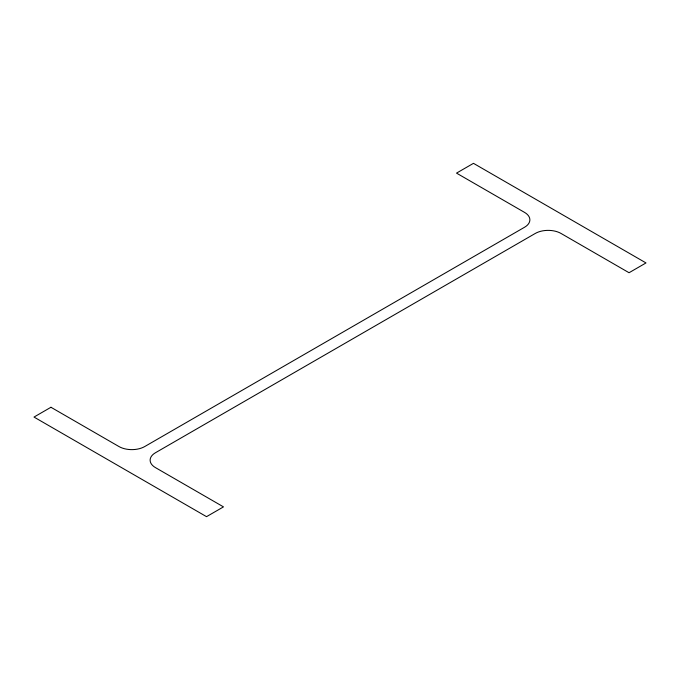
<?xml version="1.0" encoding="UTF-8"?>
<svg xmlns="http://www.w3.org/2000/svg" width="680" height="680" viewBox="0 0 680 680"><rect width="100%" height="100%" fill="white"/><g stroke="black" fill="none" stroke-linecap="round" stroke-linejoin="round"><path stroke-width="1.02" d="M50.949 407.269L34 417.061L206.524 516.664L223.482 506.881L155.456 467.611A18.207 10.514 0 0 1 155.456 452.744L535.27 233.452A18.207 10.514 0 0 1 561.025 233.452L629.051 272.731L646 262.939L473.475 163.336L456.518 173.119L524.543 212.389A18.207 10.514 0 0 1 524.543 227.256L144.73 446.548A18.207 10.514 0 0 1 118.974 446.548L50.949 407.269"/></g></svg>
